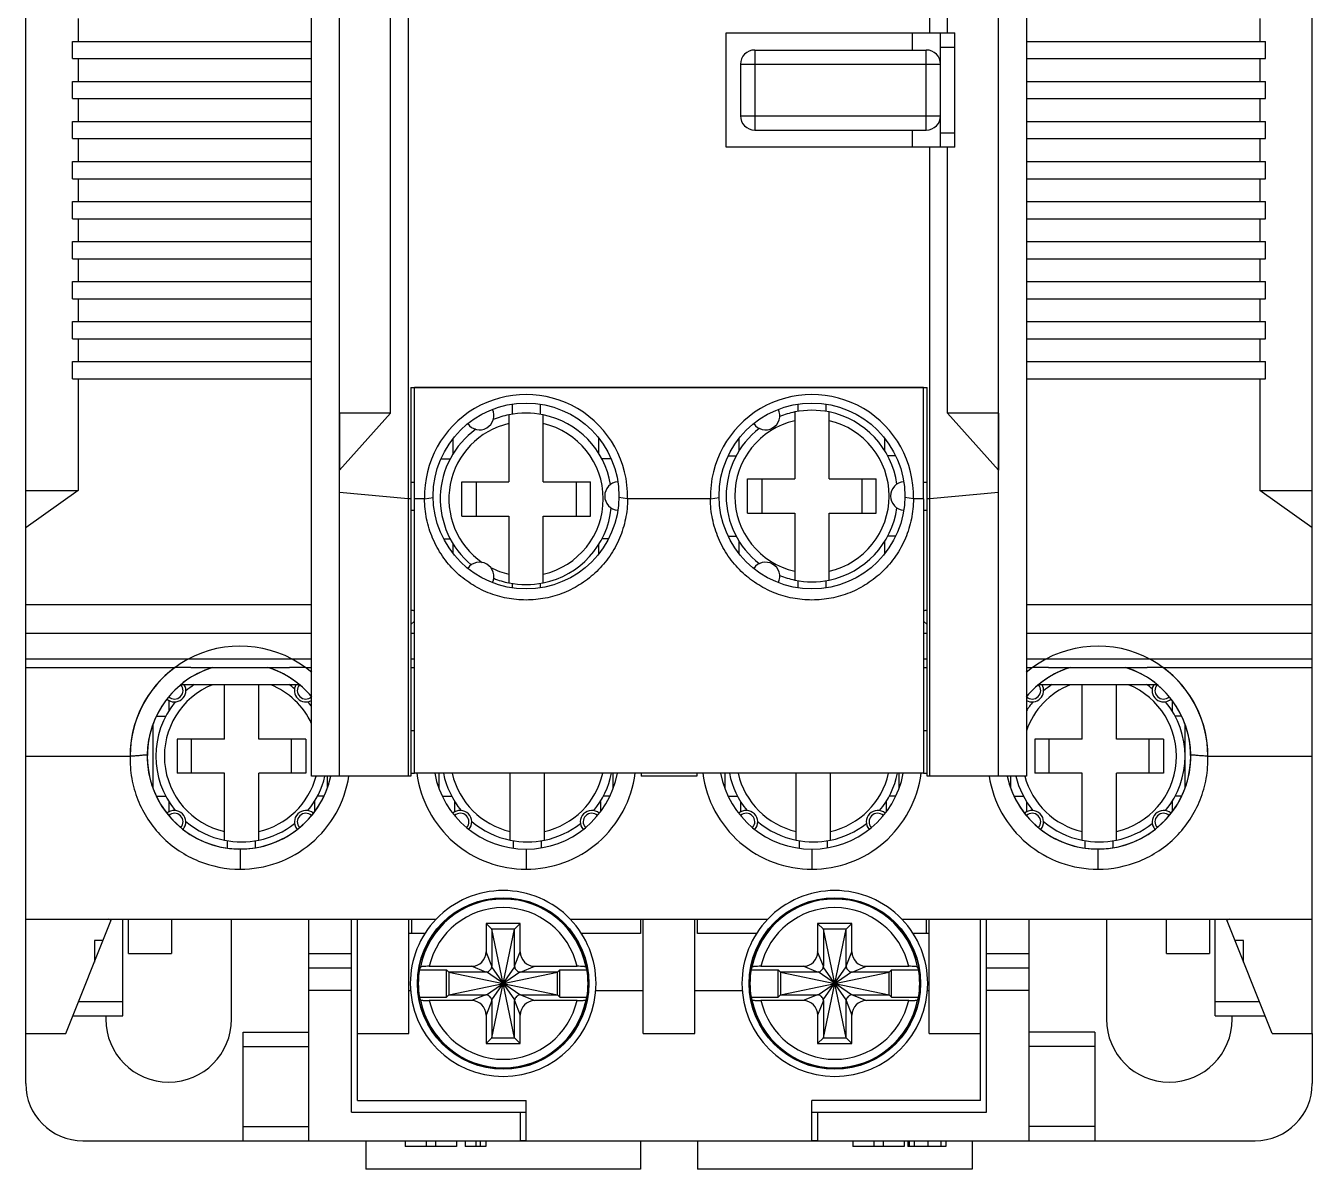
# Model space of a CAD drawing. Header units: millimetres. Extents: x 0 to 45, y 0 to 75.6.
# Drawn here: x 0 to 45, y 0 to 40 of the extents above; entities that cross this region are included whole.
import ezdxf

# ---------------------------------------------------------------- set-up
doc = ezdxf.new("R2010")
doc.units = ezdxf.units.MM
for name, color, linetype in [('6_ALL_SURFS', 7, 'Continuous'), ('BOBBIN_12_BL31', 7, 'Continuous'), ('CASE_AUX_UA_2_BL1', 7, 'Continuous'), ('CONTACT_FIXED_AU_2_BL42', 7, 'Continuous'), ('CONTACT_FIXED_AU_2_BL80', 7, 'Continuous'), ('COVER_AUX_MAIN_UA_2_BL29', 7, 'Continuous'), ('COVER_TOP_12_DOME_BL40', 7, 'Continuous'), ('COVER_TOP_12_EXP_BL41', 7, 'Continuous'), ('CROSSBAR_AUX_UA_2_BL33', 7, 'Continuous'), ('FRAME_LOWER_9_BL0', 7, 'Continuous'), ('FRAME_UPPER_9_BL45', 7, 'Continuous'), ('M35_LUG_BL46', 7, 'Continuous'), ('M35_LUG_BL75', 7, 'Continuous'), ('M35_LUG_SCREW_BL71', 7, 'Continuous'), ('M35_LUG_SCREW_BL72', 7, 'Continuous'), ('MAIN_COVER_12_BL77', 7, 'Continuous'), ('SCREW_M3L5_BL105', 7, 'Continuous'), ('SCREW_M3L5_BL115', 7, 'Continuous'), ('SCREW_M3L5_BL35', 7, 'Continuous'), ('SCREW_M3L5_BL37', 7, 'Continuous'), ('SCREW_M3L5_BL86', 7, 'Continuous'), ('SCREW_M3L5_BL98', 7, 'Continuous')]:
    doc.layers.add(name, color=color, linetype=linetype)

msp = doc.modelspace()

# ---------------------------------------------------------------- linework, layer by layer
at = {"layer": '6_ALL_SURFS', "color": 7, "linetype": 'Continuous'}
for p, q in [((34.025, 26.45), (32.247, 26.45)), ((34.025, 24.45), (32.247, 26.45)), ((34.025, 26.45), (34.025, 24.45))]:
    msp.add_line(p, q, dxfattribs=at)
at = {"layer": 'BOBBIN_12_BL31', "color": 7, "linetype": 'Continuous'}
for p, q in [((13.5, 8.25), (13.5, 8.75)), ((21.5, 8.75), (21.5, 8.25)), ((23.5, 8.25), (23.5, 8.75)), ((31.5, 8.75), (31.5, 8.25)), ((13.961, 8.25), (13.4, 8.25)), ((21.5, 8.25), (19.439, 8.25)), ((25.561, 8.25), (23.5, 8.25)), ((31.6, 8.25), (31.039, 8.25)), ((13.4, 6.25), (13.46, 6.25)), ((19.94, 6.25), (21.6, 6.25)), ((23.4, 6.25), (25.06, 6.25)), ((31.54, 6.25), (31.6, 6.25)), ((11.6, 2.4), (11.6, 4.75)), ((33.4, 2.4), (33.4, 4.75)), ((11.6, 2.4), (17.5, 2.4)), ((17.5, 1), (17.5, 2.4)), ((33.4, 2.4), (27.5, 2.4)), ((27.5, 1), (27.5, 2.4)), ((17.5, 1), (27.5, 1))]:
    msp.add_line(p, q, dxfattribs=at)
for centre in [(16.7, 6.5), (28.3, 6.5)]:
    msp.add_circle(centre, 3, dxfattribs=at)
for centre, start, end in [((16.7, 6.5), 136.1869, 180), ((16.7, 6.5), 0, 43.8131), ((28.3, 6.5), 136.1869, 180), ((28.3, 6.5), 0, 43.8131), ((16.7, 6.5), 180, 0), ((28.3, 6.5), 180, 0)]:
    msp.add_arc(centre, 3.25, start, end, dxfattribs=at)
at = {"layer": 'CASE_AUX_UA_2_BL1', "color": 7, "linetype": 'Continuous'}
for p, q in [((10, 13.75), (10, 61.75)), ((10.975, 13.75), (10.975, 61.75)), ((13.375, 61.75), (13.375, 13.75)), ((31.625, 39.75), (31.625, 61.75)), ((34.025, 13.75), (34.025, 61.75)), ((35, 61.75), (35, 13.75)), ((12.753, 26.45), (12.753, 49.05)), ((32.247, 39.75), (32.247, 49.05)), ((24.5, 35.75), (24.5, 39.75)), ((24.5, 39.75), (32.5, 39.75)), ((32.5, 35.75), (32.5, 39.75)), ((32, 39.25), (32.5, 39.25)), ((32, 36.25), (32.5, 36.25)), ((32.5, 35.75), (24.5, 35.75)), ((31.625, 13.75), (31.625, 35.75)), ((32.247, 26.45), (32.247, 35.75)), ((13.475, 27.35), (31.525, 27.35)), ((13.475, 27.35), (13.475, 13.75)), ((31.525, 13.75), (31.525, 27.35)), ((12.753, 26.45), (10.975, 26.45)), ((12.753, 26.45), (10.975, 24.45)), ((34.025, 26.45), (32.247, 26.45)), ((34.025, 24.45), (32.247, 26.45)), ((13.375, 23.45), (10.975, 23.677)), ((13.475, 23.45), (13.375, 23.45)), ((31.625, 23.45), (31.525, 23.45)), ((34.025, 23.677), (31.625, 23.45)), ((13.475, 19.05), (13.6, 19.172)), ((31.4, 19.172), (31.525, 19.05)), ((10.975, 13.75), (10, 13.75)), ((13.475, 13.75), (10.975, 13.75)), ((21.525, 13.85), (21.525, 13.75)), ((23.475, 13.75), (21.525, 13.75)), ((23.475, 13.85), (23.475, 13.75)), ((34.025, 13.75), (31.525, 13.75)), ((35, 13.75), (34.025, 13.75))]:
    msp.add_line(p, q, dxfattribs=at)
at = {"layer": 'CASE_AUX_UA_2_BL1', "color": 4, "linetype": 'Continuous'}
for p, q in [((10.975, 26.45), (10.975, 24.45)), ((34.025, 26.45), (34.025, 24.45))]:
    msp.add_line(p, q, dxfattribs=at)
at = {"layer": 'CONTACT_FIXED_AU_2_BL42', "color": 7, "linetype": 'Continuous'}
for p, q in [((13.475, 24.04), (13.6, 24.04)), ((13.475, 23.06), (13.6, 23.06))]:
    msp.add_line(p, q, dxfattribs=at)
msp.add_arc((13.6, 20.05), 0.5, -104.4819, -90, dxfattribs=at)
at = {"layer": 'CONTACT_FIXED_AU_2_BL80', "color": 7, "linetype": 'Continuous'}
for p, q in [((31.4, 24.04), (31.525, 24.04)), ((31.4, 23.06), (31.525, 23.06))]:
    msp.add_line(p, q, dxfattribs=at)
msp.add_arc((31.4, 20.05), 0.5, -90, -75.5181, dxfattribs=at)
at = {"layer": 'COVER_AUX_MAIN_UA_2_BL29', "color": 7, "linetype": 'Continuous'}
for p, q in [((31.4, 27.35), (13.6, 27.35)), ((13.6, 23.45), (13.6, 27.35)), ((31.4, 23.45), (31.4, 27.35)), ((13.951, 23.45), (13.6, 23.45)), ((13.6, 13.85), (13.6, 23.45)), ((13.951, 23.45), (14.25, 23.5)), ((21.049, 23.45), (20.75, 23.5)), ((23.951, 23.45), (21.049, 23.45)), ((23.951, 23.45), (24.25, 23.5)), ((31.049, 23.45), (30.75, 23.5)), ((31.4, 23.45), (31.049, 23.45)), ((31.4, 23.45), (31.4, 13.85)), ((13.475, 15.35), (13.6, 15.35)), ((31.4, 15.35), (31.525, 15.35)), ((13.475, 13.85), (13.6, 13.85)), ((31.4, 13.85), (13.6, 13.85)), ((31.4, 13.85), (31.525, 13.85))]:
    msp.add_line(p, q, dxfattribs=at)
for centre in [(17.5, 23.55), (27.5, 23.55)]:
    msp.add_circle(centre, 3.25, dxfattribs=at)
for centre, radius, start, end in [((17.5, 23.55), 3.55, -1.6142, -178.3858), ((27.5, 23.55), 3.55, -1.6142, -178.3858), ((15.875, 26.365), 0.5, -145.5883, 25.5883), ((25.875, 26.365), 0.5, -145.5883, 25.5883), ((20.75, 23.55), 0.5, 94.4117, -94.4117), ((30.75, 23.55), 0.5, 94.4117, -94.4117), ((15.875, 20.735), 0.5, -25.5883, 145.5883), ((25.875, 20.735), 0.5, -25.5883, 145.5883)]:
    msp.add_arc(centre, radius, start, end, dxfattribs=at)
for points, knots in [([(21.05, 23.45), (21.05, 23.216), (21.001, 22.745), (20.79, 22.065), (20.447, 21.44), (19.992, 20.901), (19.447, 20.466), (18.835, 20.149), (18.179, 19.955), (17.5, 19.89), (16.822, 19.955), (16.165, 20.148), (15.553, 20.466), (15.009, 20.9), (14.554, 21.44), (14.211, 22.064), (13.999, 22.744), (13.95, 23.216), (13.95, 23.45)], [0, 0, 0, 0, 0.063094, 0.127044, 0.191014, 0.25416, 0.316328, 0.377913, 0.439096, 0.499979, 0.56086, 0.622043, 0.683632, 0.745798, 0.808932, 0.872901, 0.93687, 1, 1, 1, 1]), ([(31.05, 23.45), (31.05, 23.216), (31.001, 22.745), (30.79, 22.065), (30.447, 21.44), (29.992, 20.901), (29.447, 20.466), (28.835, 20.149), (28.179, 19.955), (27.5, 19.89), (26.822, 19.955), (26.165, 20.148), (25.553, 20.466), (25.009, 20.9), (24.554, 21.44), (24.211, 22.064), (23.999, 22.744), (23.95, 23.216), (23.95, 23.45)], [0, 0, 0, 0, 0.063094, 0.127044, 0.191013, 0.25416, 0.316328, 0.377913, 0.439096, 0.499979, 0.56086, 0.622043, 0.683632, 0.745798, 0.808932, 0.872901, 0.93687, 1, 1, 1, 1])]:
    msp.add_open_spline(points, degree=3, knots=knots, dxfattribs=at)
at = {"layer": 'COVER_TOP_12_DOME_BL40', "color": 7, "linetype": 'Continuous'}
for p, q in [((0, 17.85), (0, 57.65)), ((45, 17.85), (45, 57.65)), ((1.838, 40.25), (1.838, 39.45)), ((43.162, 40.25), (43.162, 39.45)), ((1.638, 38.85), (1.638, 39.45)), ((1.638, 39.45), (10, 39.45)), ((35, 39.45), (43.362, 39.45)), ((43.362, 38.85), (43.362, 39.45)), ((1.638, 38.85), (10, 38.85)), ((1.838, 38.85), (1.838, 38.05)), ((35, 38.85), (43.362, 38.85)), ((43.162, 38.85), (43.162, 38.05)), ((1.638, 37.45), (1.638, 38.05)), ((1.638, 38.05), (10, 38.05)), ((35, 38.05), (43.362, 38.05)), ((43.362, 37.45), (43.362, 38.05)), ((1.638, 37.45), (10, 37.45)), ((1.838, 37.45), (1.838, 36.65)), ((35, 37.45), (43.362, 37.45)), ((43.162, 37.45), (43.162, 36.65)), ((1.638, 36.05), (1.638, 36.65)), ((1.638, 36.65), (10, 36.65)), ((35, 36.65), (43.362, 36.65)), ((43.362, 36.05), (43.362, 36.65)), ((1.638, 36.05), (10, 36.05)), ((1.838, 36.05), (1.838, 35.25)), ((35, 36.05), (43.362, 36.05)), ((43.162, 36.05), (43.162, 35.25)), ((1.638, 34.65), (1.638, 35.25)), ((1.638, 35.25), (10, 35.25)), ((35, 35.25), (43.362, 35.25)), ((43.362, 34.65), (43.362, 35.25)), ((1.638, 34.65), (10, 34.65)), ((1.838, 34.65), (1.838, 33.85)), ((35, 34.65), (43.362, 34.65)), ((43.162, 34.65), (43.162, 33.85)), ((1.638, 33.25), (1.638, 33.85)), ((1.638, 33.85), (10, 33.85)), ((35, 33.85), (43.362, 33.85)), ((43.362, 33.25), (43.362, 33.85)), ((1.638, 33.25), (10, 33.25)), ((1.838, 33.25), (1.838, 32.45)), ((35, 33.25), (43.362, 33.25)), ((43.162, 33.25), (43.162, 32.45)), ((1.638, 31.85), (1.638, 32.45)), ((1.638, 32.45), (10, 32.45)), ((35, 32.45), (43.362, 32.45)), ((43.362, 31.85), (43.362, 32.45)), ((1.638, 31.85), (10, 31.85)), ((1.838, 31.85), (1.838, 31.05)), ((35, 31.85), (43.362, 31.85)), ((43.162, 31.85), (43.162, 31.05)), ((1.638, 30.45), (1.638, 31.05)), ((1.638, 31.05), (10, 31.05)), ((35, 31.05), (43.362, 31.05)), ((43.362, 30.45), (43.362, 31.05)), ((1.638, 30.45), (10, 30.45)), ((1.838, 30.45), (1.838, 29.65)), ((35, 30.45), (43.362, 30.45)), ((43.162, 30.45), (43.162, 29.65)), ((1.638, 29.05), (1.638, 29.65)), ((1.638, 29.65), (10, 29.65)), ((35, 29.65), (43.362, 29.65)), ((43.362, 29.05), (43.362, 29.65)), ((1.638, 29.05), (10, 29.05)), ((1.838, 29.05), (1.838, 28.25)), ((35, 29.05), (43.362, 29.05)), ((43.162, 29.05), (43.162, 28.25)), ((1.638, 27.65), (1.638, 28.25)), ((1.638, 28.25), (10, 28.25)), ((35, 28.25), (43.362, 28.25)), ((43.362, 27.65), (43.362, 28.25)), ((1.638, 27.65), (10, 27.65)), ((1.838, 27.65), (1.838, 23.74)), ((35, 27.65), (43.362, 27.65)), ((43.162, 27.65), (43.162, 23.74)), ((0, 23.74), (1.838, 23.74)), ((1.838, 23.74), (0.014, 22.45)), ((43.162, 23.74), (45, 23.74)), ((44.986, 22.45), (43.162, 23.74)), ((0, 22.45), (0.014, 22.45)), ((44.986, 22.45), (45, 22.45)), ((0, 19.75), (10, 19.75)), ((35, 19.75), (45, 19.75)), ((0, 18.75), (10, 18.75)), ((13.475, 18.75), (13.6, 18.75)), ((31.4, 18.75), (31.525, 18.75)), ((35, 18.75), (45, 18.75)), ((0, 17.85), (10, 17.85)), ((5.771, 17.55), (9.229, 17.55)), ((13.475, 17.85), (13.6, 17.85)), ((31.4, 17.85), (31.525, 17.85)), ((35, 17.85), (45, 17.85)), ((35.771, 17.55), (39.229, 17.55))]:
    msp.add_line(p, q, dxfattribs=at)
at = {"layer": 'COVER_TOP_12_EXP_BL41', "color": 7, "linetype": 'Continuous'}
for p, q in [((0, 8.75), (0, 66.75)), ((45, 8.75), (45, 66.75)), ((1.838, 40.25), (1.838, 39.45)), ((43.162, 40.25), (43.162, 39.45)), ((1.638, 38.85), (1.638, 39.45)), ((1.638, 39.45), (10, 39.45)), ((35, 39.45), (43.362, 39.45)), ((43.362, 38.85), (43.362, 39.45)), ((1.638, 38.85), (10, 38.85)), ((1.838, 38.85), (1.838, 38.05)), ((35, 38.85), (43.362, 38.85)), ((43.162, 38.85), (43.162, 38.05)), ((1.638, 37.45), (1.638, 38.05)), ((1.638, 38.05), (10, 38.05)), ((35, 38.05), (43.362, 38.05)), ((43.362, 37.45), (43.362, 38.05)), ((1.638, 37.45), (10, 37.45)), ((1.838, 37.45), (1.838, 36.65)), ((35, 37.45), (43.362, 37.45)), ((43.162, 37.45), (43.162, 36.65)), ((1.638, 36.05), (1.638, 36.65)), ((1.638, 36.65), (10, 36.65)), ((35, 36.65), (43.362, 36.65)), ((43.362, 36.05), (43.362, 36.65)), ((1.638, 36.05), (10, 36.05)), ((1.838, 36.05), (1.838, 35.25)), ((35, 36.05), (43.362, 36.05)), ((43.162, 36.05), (43.162, 35.25)), ((1.638, 34.65), (1.638, 35.25)), ((1.638, 35.25), (10, 35.25)), ((35, 35.25), (43.362, 35.25)), ((43.362, 34.65), (43.362, 35.25)), ((1.638, 34.65), (10, 34.65)), ((1.838, 34.65), (1.838, 33.85)), ((35, 34.65), (43.362, 34.65)), ((43.162, 34.65), (43.162, 33.85)), ((1.638, 33.25), (1.638, 33.85)), ((1.638, 33.85), (10, 33.85)), ((35, 33.85), (43.362, 33.85)), ((43.362, 33.25), (43.362, 33.85)), ((1.638, 33.25), (10, 33.25)), ((1.838, 33.25), (1.838, 32.45)), ((35, 33.25), (43.362, 33.25)), ((43.162, 33.25), (43.162, 32.45)), ((1.638, 31.85), (1.638, 32.45)), ((1.638, 32.45), (10, 32.45)), ((35, 32.45), (43.362, 32.45)), ((43.362, 31.85), (43.362, 32.45)), ((1.638, 31.85), (10, 31.85)), ((1.838, 31.85), (1.838, 31.05)), ((35, 31.85), (43.362, 31.85)), ((43.162, 31.85), (43.162, 31.05)), ((1.638, 30.45), (1.638, 31.05)), ((1.638, 31.05), (10, 31.05)), ((35, 31.05), (43.362, 31.05)), ((43.362, 30.45), (43.362, 31.05)), ((1.638, 30.45), (10, 30.45)), ((1.838, 30.45), (1.838, 29.65)), ((35, 30.45), (43.362, 30.45)), ((43.162, 30.45), (43.162, 29.65)), ((1.638, 29.05), (1.638, 29.65)), ((1.638, 29.65), (10, 29.65)), ((35, 29.65), (43.362, 29.65)), ((43.362, 29.05), (43.362, 29.65)), ((1.638, 29.05), (10, 29.05)), ((1.838, 29.05), (1.838, 28.25)), ((35, 29.05), (43.362, 29.05)), ((43.162, 29.05), (43.162, 28.25)), ((1.638, 27.65), (1.638, 28.25)), ((1.638, 28.25), (10, 28.25)), ((35, 28.25), (43.362, 28.25)), ((43.362, 27.65), (43.362, 28.25)), ((1.638, 27.65), (10, 27.65)), ((1.838, 27.65), (1.838, 23.74)), ((35, 27.65), (43.362, 27.65)), ((43.162, 27.65), (43.162, 23.74)), ((0, 23.74), (1.838, 23.74)), ((1.838, 23.74), (0.014, 22.45)), ((43.162, 23.74), (45, 23.74)), ((44.986, 22.45), (43.162, 23.74)), ((0, 22.45), (0.014, 22.45)), ((44.986, 22.45), (45, 22.45)), ((0, 19.75), (10, 19.75)), ((35, 19.75), (45, 19.75)), ((0, 18.75), (10, 18.75)), ((13.475, 18.75), (13.6, 18.75)), ((31.4, 18.75), (31.525, 18.75)), ((35, 18.75), (45, 18.75)), ((0, 14.45), (3.65, 14.45)), ((41.35, 14.45), (45, 14.45)), ((7.5, 11.2), (7.5, 10.496)), ((17.5, 11.2), (17.5, 10.496)), ((27.5, 11.2), (27.5, 10.496)), ((37.5, 11.2), (37.5, 10.496)), ((0, 8.75), (14.355, 8.75)), ((19.045, 8.75), (25.955, 8.75)), ((30.645, 8.75), (45, 8.75))]:
    msp.add_line(p, q, dxfattribs=at)
for centre, radius, start, end in [((7.5, 14.45), 3.85, 49.4745, 180), ((37.5, 14.45), 3.85, 0, 130.5255), ((7.5, 14.45), 3.25, 107.4163, -12.4462), ((7.5, 14.45), 3.25, 39.6777, 72.5861), ((37.5, 14.45), 3.25, -167.5538, 72.5861), ((37.5, 14.45), 3.25, 107.4163, 140.3222), ((5.202, 16.748), 0.4, -131.4719, 30.41), ((9.798, 16.748), 0.4, 149.59, -59.6254), ((35.202, 16.748), 0.4, -120.3746, 30.41), ((39.798, 16.748), 0.4, 149.59, -48.5281), ((17.5, 14.45), 3.25, -169.3607, -10.6393), ((27.5, 14.45), 3.25, -169.3607, -10.6393), ((5.202, 12.152), 0.4, -41.4719, 131.4719), ((9.798, 12.152), 0.4, 48.5281, -138.5281), ((15.202, 12.152), 0.4, -41.4719, 131.4719), ((19.798, 12.152), 0.4, 48.5281, -138.5281), ((25.202, 12.152), 0.4, -41.4719, 131.4719), ((29.798, 12.152), 0.4, 48.5281, -138.5281), ((35.202, 12.152), 0.4, -41.4719, 131.4719), ((39.798, 12.152), 0.4, 48.5281, -138.5281), ((16.7, 6.5), 3.25, 43.8131, 136.1869), ((28.3, 6.5), 3.25, 43.8131, 136.1869)]:
    msp.add_arc(centre, radius, start, end, dxfattribs=at)
for points, knots in [([(3.651, 14.45), (3.644, 14.19), (3.683, 13.669), (3.896, 12.919), (4.254, 12.227), (4.744, 11.62), (5.347, 11.123), (6.244, 10.646), (7.006, 10.495), (7.5, 10.495)], [0, 0, 0, 0, 0.127093, 0.25336, 0.379108, 0.505408, 0.632332, 0.758299, 1, 1, 1, 1]), ([(4.25, 14.494), (4.2, 14.489), (4.1, 14.48), (3.951, 14.464), (3.8, 14.454), (3.7, 14.454), (3.65, 14.45)], [0, 0, 0, 0, 0.250267, 0.500533, 0.75034, 1, 1, 1, 1]), ([(37.5, 10.495), (37.994, 10.495), (38.757, 10.646), (39.654, 11.123), (40.256, 11.62), (40.746, 12.227), (41.104, 12.919), (41.317, 13.669), (41.356, 14.19), (41.349, 14.45)], [0, 0, 0, 0, 0.241783, 0.36776, 0.494663, 0.620928, 0.746653, 0.872915, 1, 1, 1, 1]), ([(41.35, 14.45), (41.3, 14.454), (41.2, 14.454), (41.05, 14.465), (40.9, 14.48), (40.8, 14.489), (40.75, 14.494)], [0, 0, 0, 0, 0.249665, 0.499478, 0.749738, 1, 1, 1, 1]), ([(7.5, 10.495), (7.938, 10.495), (8.839, 10.652), (10.035, 11.339), (10.927, 12.415), (11.233, 13.299), (11.304, 13.75)], [0, 0, 0, 0, 0.242398, 0.494772, 0.747642, 1, 1, 1, 1]), ([(13.682, 13.85), (13.742, 13.389), (14.033, 12.481), (14.925, 11.37), (16.136, 10.657), (17.054, 10.495), (17.5, 10.495)], [0, 0, 0, 0, 0.252461, 0.50521, 0.757637, 1, 1, 1, 1]), ([(17.5, 10.495), (17.946, 10.495), (18.864, 10.658), (20.076, 11.37), (20.967, 12.481), (21.258, 13.389), (21.318, 13.85)], [0, 0, 0, 0, 0.242447, 0.494877, 0.74756, 1, 1, 1, 1]), ([(23.682, 13.85), (23.742, 13.389), (24.033, 12.481), (24.925, 11.37), (26.136, 10.657), (27.054, 10.495), (27.5, 10.495)], [0, 0, 0, 0, 0.252461, 0.50521, 0.757637, 1, 1, 1, 1]), ([(27.5, 10.495), (27.946, 10.495), (28.864, 10.658), (30.076, 11.37), (30.967, 12.481), (31.258, 13.389), (31.318, 13.85)], [0, 0, 0, 0, 0.242447, 0.494877, 0.74756, 1, 1, 1, 1]), ([(33.696, 13.75), (33.767, 13.299), (34.073, 12.415), (34.966, 11.339), (36.161, 10.652), (37.062, 10.495), (37.5, 10.495)], [0, 0, 0, 0, 0.252381, 0.505318, 0.757687, 1, 1, 1, 1])]:
    msp.add_open_spline(points, degree=3, knots=knots, dxfattribs=at)
at = {"layer": 'CROSSBAR_AUX_UA_2_BL33', "color": 7, "linetype": 'Continuous'}
for p, q in [((31, 39.75), (31, 39.15)), ((32, 35.75), (32, 39.75)), ((25.5, 39.15), (25.5, 36.35)), ((25.5, 39.15), (31.5, 39.15)), ((31.5, 36.35), (31.5, 39.15)), ((25, 38.65), (25, 36.85)), ((25, 38.65), (32, 38.65)), ((25, 36.85), (32, 36.85)), ((25.5, 36.35), (31.5, 36.35)), ((31, 36.35), (31, 35.75))]:
    msp.add_line(p, q, dxfattribs=at)
for centre, start, end in [((25.5, 38.65), 90, 180), ((31.5, 38.65), 0, 90), ((25.5, 36.85), 180, -90), ((31.5, 36.85), -90, 0)]:
    msp.add_arc(centre, 0.5, start, end, dxfattribs=at)
at = {"layer": 'FRAME_LOWER_9_BL0', "color": 7, "linetype": 'Continuous'}
for p, q in [((3.6, 7.55), (3.6, 8.75)), ((5.1, 8.75), (5.1, 7.55)), ((7.2, 5.25), (7.2, 8.75)), ((9.9, 1), (9.9, 8.75)), ((11.4, 2), (11.4, 8.75)), ((33.6, 2), (33.6, 8.75)), ((35.1, 1), (35.1, 8.75)), ((37.8, 8.75), (37.8, 5.25)), ((39.9, 7.55), (39.9, 8.75)), ((41.4, 8.75), (41.4, 7.55)), ((3.6, 7.55), (5.1, 7.55)), ((9.9, 7.55), (11.4, 7.55)), ((33.6, 7.55), (35.1, 7.55)), ((39.9, 7.55), (41.4, 7.55)), ((9.9, 7.05), (11.4, 7.05)), ((33.6, 7.05), (35.1, 7.05)), ((11.4, 6.25), (9.9, 6.25)), ((35.1, 6.25), (33.6, 6.25)), ((2.8, 5.363), (2.8, 5.25)), ((42.2, 5.25), (42.2, 5.363)), ((0, 3), (0, 4.75)), ((7.6, 4.8), (9.9, 4.8)), ((7.6, 1), (7.6, 4.8)), ((37.4, 4.8), (35.1, 4.8)), ((37.4, 4.8), (37.4, 1)), ((45, 4.75), (45, 3)), ((7.6, 4.3), (9.9, 4.3)), ((37.4, 4.3), (35.1, 4.3)), ((11.4, 2), (17.5, 2)), ((17.3, 2), (17.3, 1)), ((27.5, 2), (33.6, 2)), ((27.7, 2), (27.7, 1)), ((7.6, 1.5), (9.9, 1.5)), ((37.4, 1.5), (35.1, 1.5)), ((2, 1), (17.5, 1)), ((11.9, 1), (11.9, 0)), ((13.273, 1), (13.273, 0.8)), ((14.003, 1), (14.003, 0.8)), ((14.336, 1), (14.336, 0.8)), ((15.066, 1), (15.066, 0.8)), ((15.376, 1), (15.376, 0.8)), ((15.742, 1), (15.742, 0.8)), ((15.893, 1), (15.893, 0.8)), ((16.099, 1), (16.099, 0.8)), ((21.5, 1), (21.5, 0)), ((23.5, 1), (23.5, 0)), ((27.5, 1), (43, 1)), ((28.933, 1), (28.933, 0.8)), ((29.663, 1), (29.663, 0.8)), ((29.996, 1), (29.996, 0.8)), ((30.726, 1), (30.726, 0.8)), ((30.85, 1), (30.85, 0.8)), ((30.9, 1), (30.9, 0.8)), ((31.074, 1), (31.074, 0.8)), ((31.549, 1), (31.549, 0.8)), ((32.009, 1), (32.009, 0.8)), ((32.184, 1), (32.184, 0.8)), ((33.1, 1), (33.1, 0)), ((15.066, 0.8), (13.273, 0.8)), ((16.099, 0.8), (15.376, 0.8)), ((30.726, 0.8), (28.933, 0.8)), ((32.184, 0.8), (30.85, 0.8)), ((21.5, 0), (11.9, 0)), ((33.1, 0), (23.5, 0))]:
    msp.add_line(p, q, dxfattribs=at)
for centre, radius, start, end in [((5, 5.25), 2.2, 180, 0), ((40, 5.25), 2.2, 180, 0), ((2, 3), 2, 180, -90), ((43, 3), 2, -90, 0)]:
    msp.add_arc(centre, radius, start, end, dxfattribs=at)
at = {"layer": 'FRAME_UPPER_9_BL45', "color": 7, "linetype": 'Continuous'}
for p, q in [((0, 4.75), (0, 8.75)), ((1.4, 4.75), (3, 8.75)), ((2.983, 8.708), (2.9, 8.75)), ((3.4, 5.363), (3.4, 8.75)), ((11.6, 4.75), (11.6, 8.75)), ((13.4, 4.75), (13.4, 8.75)), ((21.6, 4.75), (21.6, 8.75)), ((23.4, 4.75), (23.4, 8.75)), ((31.6, 4.75), (31.6, 8.75)), ((33.4, 4.75), (33.4, 8.75)), ((41.6, 5.363), (41.6, 8.75)), ((43.6, 4.75), (42, 8.75)), ((42.1, 8.75), (42.017, 8.708)), ((45, 4.75), (45, 8.75)), ((2.7, 8), (2.4, 8)), ((2.4, 8), (2.4, 7.25)), ((42.6, 8), (42.3, 8)), ((42.6, 7.25), (42.6, 8)), ((1.845, 5.863), (3.4, 5.863)), ((41.6, 5.863), (43.155, 5.863)), ((1.646, 5.363), (3.4, 5.363)), ((41.6, 5.363), (43.354, 5.363)), ((0, 4.75), (1.4, 4.75)), ((11.6, 4.75), (13.4, 4.75)), ((21.6, 4.75), (23.4, 4.75)), ((31.6, 4.75), (33.4, 4.75)), ((43.6, 4.75), (45, 4.75))]:
    msp.add_line(p, q, dxfattribs=at)
at = {"layer": 'FRAME_UPPER_9_BL45', "color": 40, "linetype": 'Continuous'}
for p, q in [((17.5, 1), (17.3, 1)), ((27.7, 1), (27.5, 1))]:
    msp.add_line(p, q, dxfattribs=at)
at = {"layer": 'M35_LUG_BL46', "color": 7, "linetype": 'Continuous'}
for p, q in [((29.956, 9), (29.922, 9)), ((29.956, 4), (29.922, 4))]:
    msp.add_line(p, q, dxfattribs=at)
at = {"layer": 'M35_LUG_BL75', "color": 7, "linetype": 'Continuous'}
for p, q in [((18.356, 9), (18.322, 9)), ((18.356, 4), (18.322, 4))]:
    msp.add_line(p, q, dxfattribs=at)
at = {"layer": 'M35_LUG_SCREW_BL71', "color": 7, "linetype": 'Continuous'}
for p, q in [((28.9, 8.6), (27.7, 8.6)), ((27.9, 8.4), (27.7, 8.6)), ((27.7, 8.6), (27.7, 7.605)), ((28.7, 8.4), (28.9, 8.6)), ((28.9, 7.605), (28.9, 8.6)), ((28.7, 8.4), (27.9, 8.4)), ((28.7, 4.6), (27.9, 8.4)), ((27.9, 8.4), (27.9, 7.102)), ((27.9, 4.6), (28.7, 8.4)), ((28.7, 7.102), (28.7, 8.4)), ((27.9, 7.102), (27.7, 7.605)), ((28.7, 7.102), (28.9, 7.605)), ((25.37, 6.98), (26.32, 6.98)), ((25.716, 7.1), (27.195, 7.1)), ((26.4, 6.9), (26.32, 6.98)), ((26.32, 6.02), (26.32, 6.98)), ((26.4, 6.1), (30.2, 6.9)), ((27.698, 6.9), (26.4, 6.9)), ((26.4, 6.9), (30.2, 6.1)), ((26.4, 6.9), (26.4, 6.1)), ((27.698, 6.9), (27.195, 7.1)), ((28.878, 6.098), (27.722, 6.902)), ((27.722, 6.098), (28.878, 6.902)), ((28.702, 5.922), (27.898, 7.078)), ((27.898, 5.922), (28.702, 7.078)), ((28.902, 6.9), (29.405, 7.1)), ((30.2, 6.9), (28.902, 6.9)), ((29.405, 7.1), (30.884, 7.1)), ((30.2, 6.9), (30.28, 6.98)), ((30.2, 6.1), (30.2, 6.9)), ((30.28, 6.98), (31.23, 6.98)), ((30.28, 6.02), (30.28, 6.98)), ((25.37, 6.02), (26.32, 6.02)), ((27.195, 5.9), (25.716, 5.9)), ((26.4, 6.1), (26.32, 6.02)), ((26.4, 6.1), (27.698, 6.1)), ((27.698, 6.1), (27.195, 5.9)), ((27.9, 5.898), (27.7, 5.395)), ((27.9, 5.898), (27.9, 4.6)), ((28.7, 5.898), (28.9, 5.395)), ((28.7, 4.6), (28.7, 5.898)), ((28.902, 6.1), (30.2, 6.1)), ((28.902, 6.1), (29.405, 5.9)), ((30.884, 5.9), (29.405, 5.9)), ((30.2, 6.1), (30.28, 6.02)), ((30.28, 6.02), (31.23, 6.02)), ((27.7, 5.395), (27.7, 4.4)), ((28.9, 4.4), (28.9, 5.395)), ((27.9, 4.6), (27.7, 4.4)), ((27.9, 4.6), (28.7, 4.6)), ((28.7, 4.6), (28.9, 4.4)), ((27.7, 4.4), (28.9, 4.4))]:
    msp.add_line(p, q, dxfattribs=at)
msp.add_circle((28.3, 6.5), 2.986, dxfattribs=at)
for radius, start, end in [(2.953, 11.1405, 168.8595), (2.653, 13.0719, 166.9281), (2.969, 170.6948, -170.6948), (2.969, -9.3052, 9.3052), (2.953, -168.8595, -11.1405), (2.653, -166.9281, -13.0719)]:
    msp.add_arc((28.3, 6.5), radius, start, end, dxfattribs=at)
for centre, major_axis, ratio, start_param, end_param in [((27.161, 7.639), (-0.393, 0.393), 0.939231, 2.387521, 3.895664), ((29.439, 7.639), (0.393, 0.393), 0.939231, 2.387521, 3.895664), ((28.3, 5.95), (0, 3.148), 0.984648, 1.207061, 1.237654), ((27.529, 7.357), (-0.245, 0.438), 0.531052, 2.852776, 2.937533), ((27.443, 7.271), (0.438, -0.245), 0.531052, 0.20406, 0.288816), ((29.157, 7.271), (0.438, 0.245), 0.531052, 2.852776, 2.937533), ((29.071, 7.357), (0.245, 0.438), 0.531052, 3.345652, 3.430409), ((28.3, 5.95), (0, 3.148), 0.984648, 5.045532, 5.076124), ((28.3, 7.05), (0, 3.148), 0.984648, 1.903939, 1.934532), ((27.161, 5.361), (-0.393, -0.393), 0.939231, 2.387521, 3.895664), ((27.529, 5.643), (0.245, 0.438), 0.531052, 0.20406, 0.288816), ((27.443, 5.729), (0.438, 0.245), 0.531052, 5.994369, 6.079126), ((29.157, 5.729), (0.438, -0.245), 0.531052, 3.345652, 3.430409), ((29.071, 5.643), (-0.245, 0.438), 0.531052, 5.994369, 6.079126), ((29.439, 5.361), (0.393, -0.393), 0.939231, 2.387521, 3.895664), ((28.3, 7.05), (0, 3.148), 0.984648, 4.348653, 4.379246)]:
    msp.add_ellipse(centre, major_axis=major_axis, ratio=ratio, start_param=start_param, end_param=end_param, dxfattribs=at)
for points, knots in [([(25.716, 7.1), (25.677, 7.1), (25.605, 7.099), (25.52, 7.094), (25.464, 7.088), (25.433, 7.083), (25.415, 7.078), (25.404, 7.074), (25.403, 7.071)], [0, 0, 0, 0, 0.36655, 0.683486, 0.80823, 0.904224, 0.968327, 1, 1, 1, 1]), ([(31.197, 7.071), (31.196, 7.074), (31.185, 7.078), (31.167, 7.083), (31.136, 7.088), (31.08, 7.094), (30.995, 7.099), (30.923, 7.1), (30.884, 7.1)], [0, 0, 0, 0, 0.031673, 0.095776, 0.19177, 0.316514, 0.63345, 1, 1, 1, 1]), ([(25.403, 5.929), (25.404, 5.926), (25.415, 5.922), (25.433, 5.917), (25.464, 5.912), (25.52, 5.906), (25.605, 5.901), (25.677, 5.9), (25.716, 5.9)], [0, 0, 0, 0, 0.031673, 0.095776, 0.19177, 0.316514, 0.63345, 1, 1, 1, 1]), ([(30.884, 5.9), (30.923, 5.9), (30.995, 5.901), (31.08, 5.906), (31.136, 5.912), (31.167, 5.917), (31.185, 5.922), (31.196, 5.926), (31.197, 5.929)], [0, 0, 0, 0, 0.36655, 0.683486, 0.80823, 0.904224, 0.968327, 1, 1, 1, 1])]:
    msp.add_open_spline(points, degree=3, knots=knots, dxfattribs=at)
for points in [[(27.722, 6.902), (27.765, 6.908), (27.849, 6.951), (27.892, 7.035), (27.898, 7.078)], [(28.702, 7.078), (28.708, 7.035), (28.751, 6.951), (28.835, 6.908), (28.878, 6.902)], [(27.898, 5.922), (27.892, 5.965), (27.849, 6.049), (27.765, 6.092), (27.722, 6.098)], [(28.878, 6.098), (28.835, 6.092), (28.751, 6.049), (28.708, 5.965), (28.702, 5.922)]]:
    msp.add_open_spline(points, degree=3, dxfattribs=at)
at = {"layer": 'M35_LUG_SCREW_BL72', "color": 7, "linetype": 'Continuous'}
for p, q in [((17.3, 8.6), (16.1, 8.6)), ((16.3, 8.4), (16.1, 8.6)), ((16.1, 8.6), (16.1, 7.605)), ((17.1, 8.4), (17.3, 8.6)), ((17.3, 7.605), (17.3, 8.6)), ((17.1, 8.4), (16.3, 8.4)), ((17.1, 4.6), (16.3, 8.4)), ((16.3, 8.4), (16.3, 7.102)), ((16.3, 4.6), (17.1, 8.4)), ((17.1, 7.102), (17.1, 8.4)), ((16.3, 7.102), (16.1, 7.605)), ((17.1, 7.102), (17.3, 7.605)), ((13.77, 6.98), (14.72, 6.98)), ((14.116, 7.1), (15.595, 7.1)), ((14.8, 6.9), (14.72, 6.98)), ((14.72, 6.02), (14.72, 6.98)), ((16.098, 6.9), (14.8, 6.9)), ((14.8, 6.9), (18.6, 6.1)), ((14.8, 6.1), (18.6, 6.9)), ((14.8, 6.9), (14.8, 6.1)), ((16.098, 6.9), (15.595, 7.1)), ((17.278, 6.098), (16.122, 6.902)), ((16.122, 6.098), (17.278, 6.902)), ((17.102, 5.922), (16.298, 7.078)), ((16.298, 5.922), (17.102, 7.078)), ((17.302, 6.9), (17.805, 7.1)), ((18.6, 6.9), (17.302, 6.9)), ((17.805, 7.1), (19.284, 7.1)), ((18.6, 6.9), (18.68, 6.98)), ((18.6, 6.1), (18.6, 6.9)), ((18.68, 6.98), (19.63, 6.98)), ((18.68, 6.02), (18.68, 6.98)), ((13.77, 6.02), (14.72, 6.02)), ((15.595, 5.9), (14.116, 5.9)), ((14.8, 6.1), (14.72, 6.02)), ((14.8, 6.1), (16.098, 6.1)), ((16.098, 6.1), (15.595, 5.9)), ((16.3, 5.898), (16.1, 5.395)), ((16.3, 5.898), (16.3, 4.6)), ((17.1, 5.898), (17.3, 5.395)), ((17.1, 4.6), (17.1, 5.898)), ((17.302, 6.1), (18.6, 6.1)), ((17.302, 6.1), (17.805, 5.9)), ((19.284, 5.9), (17.805, 5.9)), ((18.6, 6.1), (18.68, 6.02)), ((18.68, 6.02), (19.63, 6.02)), ((16.1, 5.395), (16.1, 4.4)), ((17.3, 4.4), (17.3, 5.395)), ((16.3, 4.6), (16.1, 4.4)), ((16.3, 4.6), (17.1, 4.6)), ((17.1, 4.6), (17.3, 4.4)), ((16.1, 4.4), (17.3, 4.4))]:
    msp.add_line(p, q, dxfattribs=at)
msp.add_circle((16.7, 6.5), 2.986, dxfattribs=at)
for radius, start, end in [(2.953, 11.1405, 168.8595), (2.653, 13.0719, 166.9281), (2.969, 170.6948, -170.6948), (2.969, -9.3052, 9.3052), (2.953, -168.8595, -11.1405), (2.653, -166.9281, -13.0719)]:
    msp.add_arc((16.7, 6.5), radius, start, end, dxfattribs=at)
for centre, major_axis, ratio, start_param, end_param in [((15.561, 7.639), (-0.393, 0.393), 0.939231, 2.387521, 3.895664), ((17.839, 7.639), (0.393, 0.393), 0.939231, 2.387521, 3.895664), ((16.7, 5.95), (0, 3.148), 0.984648, 1.207061, 1.237654), ((15.929, 7.357), (-0.245, 0.438), 0.531052, 2.852776, 2.937533), ((15.843, 7.271), (0.438, -0.245), 0.531052, 0.20406, 0.288816), ((17.557, 7.271), (0.438, 0.245), 0.531052, 2.852776, 2.937533), ((17.471, 7.357), (0.245, 0.438), 0.531052, 3.345652, 3.430409), ((16.7, 5.95), (0, 3.148), 0.984648, 5.045532, 5.076124), ((16.7, 7.05), (0, 3.148), 0.984648, 1.903939, 1.934532), ((15.561, 5.361), (-0.393, -0.393), 0.939231, 2.387521, 3.895664), ((15.929, 5.643), (0.245, 0.438), 0.531052, 0.20406, 0.288816), ((15.843, 5.729), (0.438, 0.245), 0.531052, 5.994369, 6.079126), ((17.557, 5.729), (0.438, -0.245), 0.531052, 3.345652, 3.430409), ((17.471, 5.643), (-0.245, 0.438), 0.531052, 5.994369, 6.079126), ((17.839, 5.361), (0.393, -0.393), 0.939231, 2.387521, 3.895664), ((16.7, 7.05), (0, 3.148), 0.984648, 4.348653, 4.379246)]:
    msp.add_ellipse(centre, major_axis=major_axis, ratio=ratio, start_param=start_param, end_param=end_param, dxfattribs=at)
for points, knots in [([(14.116, 7.1), (14.077, 7.1), (14.005, 7.099), (13.92, 7.094), (13.864, 7.088), (13.833, 7.083), (13.815, 7.078), (13.804, 7.074), (13.803, 7.071)], [0, 0, 0, 0, 0.36655, 0.683486, 0.80823, 0.904224, 0.968327, 1, 1, 1, 1]), ([(19.597, 7.071), (19.596, 7.074), (19.585, 7.078), (19.567, 7.083), (19.536, 7.088), (19.48, 7.094), (19.395, 7.099), (19.323, 7.1), (19.284, 7.1)], [0, 0, 0, 0, 0.031673, 0.095776, 0.19177, 0.316514, 0.63345, 1, 1, 1, 1]), ([(13.803, 5.929), (13.804, 5.926), (13.815, 5.922), (13.833, 5.917), (13.864, 5.912), (13.92, 5.906), (14.005, 5.901), (14.077, 5.9), (14.116, 5.9)], [0, 0, 0, 0, 0.031673, 0.095776, 0.19177, 0.316514, 0.63345, 1, 1, 1, 1]), ([(19.284, 5.9), (19.323, 5.9), (19.395, 5.901), (19.48, 5.906), (19.536, 5.912), (19.567, 5.917), (19.585, 5.922), (19.596, 5.926), (19.597, 5.929)], [0, 0, 0, 0, 0.36655, 0.683486, 0.80823, 0.904224, 0.968327, 1, 1, 1, 1])]:
    msp.add_open_spline(points, degree=3, knots=knots, dxfattribs=at)
for points in [[(16.122, 6.902), (16.165, 6.908), (16.249, 6.951), (16.292, 7.035), (16.298, 7.078)], [(17.102, 7.078), (17.108, 7.035), (17.151, 6.951), (17.235, 6.908), (17.278, 6.902)], [(16.298, 5.922), (16.292, 5.965), (16.249, 6.049), (16.165, 6.092), (16.122, 6.098)], [(17.278, 6.098), (17.235, 6.092), (17.151, 6.049), (17.108, 5.965), (17.102, 5.922)]]:
    msp.add_open_spline(points, degree=3, dxfattribs=at)
at = {"layer": 'MAIN_COVER_12_BL77', "color": 7, "linetype": 'Continuous'}
for p, q in [((0, 8.75), (0, 17.55)), ((0, 17.55), (5.217, 17.55)), ((5.771, 17.55), (5.217, 17.55)), ((9.783, 17.55), (9.229, 17.55)), ((9.783, 17.55), (10, 17.55)), ((13.475, 17.55), (13.6, 17.55)), ((31.4, 17.55), (31.525, 17.55)), ((35, 17.55), (35.217, 17.55)), ((35.771, 17.55), (35.217, 17.55)), ((39.783, 17.55), (39.229, 17.55)), ((39.783, 17.55), (45, 17.55)), ((45, 8.75), (45, 17.55)), ((9.576, 16.95), (5.424, 16.95)), ((39.576, 16.95), (35.424, 16.95)), ((4.45, 15.573), (4.45, 13.328)), ((40.55, 13.328), (40.55, 15.573)), ((0, 14.45), (3.65, 14.45)), ((41.35, 14.45), (45, 14.45)), ((10.55, 13.328), (10.55, 13.75)), ((14.45, 13.85), (14.45, 13.328)), ((20.55, 13.328), (20.55, 13.85)), ((24.45, 13.85), (24.45, 13.328)), ((30.55, 13.328), (30.55, 13.85)), ((34.45, 13.75), (34.45, 13.328)), ((7.5, 11.2), (7.5, 10.496)), ((17.5, 11.2), (17.5, 10.496)), ((27.5, 11.2), (27.5, 10.496)), ((37.5, 11.2), (37.5, 10.496)), ((0, 8.75), (14.355, 8.75)), ((19.045, 8.75), (25.955, 8.75)), ((30.645, 8.75), (45, 8.75))]:
    msp.add_line(p, q, dxfattribs=at)
for centre, radius, start, end in [((7.5, 14.45), 3.85, 126.371, 180), ((7.5, 14.45), 3.25, 107.8609, 179.2229), ((7.5, 14.45), 3.25, 39.6969, 72.1172), ((7.5, 14.45), 3.85, 49.492, 53.629), ((37.5, 14.45), 3.85, 126.371, 130.508), ((37.5, 14.45), 3.25, 107.8609, 140.303), ((37.5, 14.45), 3.25, 0.7781, 72.1172), ((37.5, 14.45), 3.85, 0, 53.629), ((5.202, 16.748), 0.3, -132.3546, 42.3546), ((9.798, 16.748), 0.3, 137.6454, -47.6454), ((35.202, 16.748), 0.3, -132.3546, 42.3546), ((39.798, 16.748), 0.3, 137.6454, -47.6454), ((7.5, 14.45), 3.25, 179.2229, -12.4462), ((37.5, 14.45), 3.25, -167.5538, 0.7781), ((17.5, 14.45), 3.25, -169.3607, -10.6393), ((27.5, 14.45), 3.25, -169.3607, -10.6393), ((5.202, 12.152), 0.3, -42.3546, 132.3546), ((9.798, 12.152), 0.3, 47.6454, -137.6454), ((15.202, 12.152), 0.3, -42.3546, 132.3546), ((19.798, 12.152), 0.3, 47.6454, -137.6454), ((25.202, 12.152), 0.3, -42.3546, 132.3546), ((29.798, 12.152), 0.3, 47.6454, -137.6454), ((35.202, 12.152), 0.3, -42.3546, 132.3546), ((39.798, 12.152), 0.3, 47.6454, -137.6454), ((16.7, 6.5), 3.25, 43.8131, 136.1869), ((28.3, 6.5), 3.25, 43.8131, 136.1869)]:
    msp.add_arc(centre, radius, start, end, dxfattribs=at)
for points, knots in [([(3.651, 14.45), (3.644, 14.19), (3.683, 13.669), (3.896, 12.919), (4.254, 12.227), (4.744, 11.62), (5.347, 11.123), (6.244, 10.646), (7.006, 10.495), (7.5, 10.495)], [0, 0, 0, 0, 0.127093, 0.25336, 0.379108, 0.505408, 0.632332, 0.758299, 1, 1, 1, 1]), ([(4.25, 14.494), (4.2, 14.489), (4.1, 14.48), (3.951, 14.464), (3.8, 14.454), (3.7, 14.454), (3.65, 14.45)], [0, 0, 0, 0, 0.250267, 0.500533, 0.75034, 1, 1, 1, 1]), ([(37.5, 10.495), (37.994, 10.495), (38.757, 10.646), (39.654, 11.123), (40.256, 11.62), (40.746, 12.227), (41.104, 12.919), (41.317, 13.669), (41.356, 14.19), (41.349, 14.45)], [0, 0, 0, 0, 0.241783, 0.36776, 0.494663, 0.620928, 0.746653, 0.872915, 1, 1, 1, 1]), ([(41.35, 14.45), (41.3, 14.454), (41.2, 14.454), (41.05, 14.465), (40.9, 14.48), (40.8, 14.489), (40.75, 14.494)], [0, 0, 0, 0, 0.249665, 0.499478, 0.749738, 1, 1, 1, 1]), ([(7.5, 10.495), (7.938, 10.495), (8.839, 10.652), (10.035, 11.339), (10.927, 12.415), (11.233, 13.299), (11.304, 13.75)], [0, 0, 0, 0, 0.242398, 0.494772, 0.747642, 1, 1, 1, 1]), ([(13.682, 13.85), (13.742, 13.389), (14.033, 12.481), (14.925, 11.37), (16.136, 10.657), (17.054, 10.495), (17.5, 10.495)], [0, 0, 0, 0, 0.252461, 0.50521, 0.757637, 1, 1, 1, 1]), ([(17.5, 10.495), (17.946, 10.495), (18.864, 10.658), (20.076, 11.37), (20.967, 12.481), (21.258, 13.389), (21.318, 13.85)], [0, 0, 0, 0, 0.242447, 0.494877, 0.74756, 1, 1, 1, 1]), ([(23.682, 13.85), (23.742, 13.389), (24.033, 12.481), (24.925, 11.37), (26.136, 10.657), (27.054, 10.495), (27.5, 10.495)], [0, 0, 0, 0, 0.252461, 0.50521, 0.757637, 1, 1, 1, 1]), ([(27.5, 10.495), (27.946, 10.495), (28.864, 10.658), (30.076, 11.37), (30.967, 12.481), (31.258, 13.389), (31.318, 13.85)], [0, 0, 0, 0, 0.242447, 0.494877, 0.74756, 1, 1, 1, 1]), ([(33.696, 13.75), (33.767, 13.299), (34.073, 12.415), (34.966, 11.339), (36.161, 10.652), (37.062, 10.495), (37.5, 10.495)], [0, 0, 0, 0, 0.252381, 0.505318, 0.757687, 1, 1, 1, 1])]:
    msp.add_open_spline(points, degree=3, knots=knots, dxfattribs=at)
at = {"layer": 'SCREW_M3L5_BL105', "color": 7, "linetype": 'Continuous'}
for p, q in [((26.95, 11.511), (26.95, 13.85)), ((28.15, 11.511), (28.15, 13.85)), ((24.568, 13.05), (24.898, 13.05)), ((30.432, 13.05), (30.202, 13.05)), ((25, 12.87), (25, 12.496)), ((30.1, 12.87), (30.1, 12.502)), ((27.059, 11.231), (27.059, 11.491)), ((28.041, 11.247), (28.041, 11.491))]:
    msp.add_line(p, q, dxfattribs=at)
for radius, start, end in [(3, -168.4626, -140.6946), (2.7, -167.1553, -102.8398), (2.7, -77.1602, -12.8447), (3, -39.4324, -11.5374), (3, -130.5309, -101.537), (3, -78.463, -51.8281), (3, -101.537, -78.463)]:
    msp.add_arc((27.55, 14.45), radius, start, end, dxfattribs=at)
at = {"layer": 'SCREW_M3L5_BL115', "color": 7, "linetype": 'Continuous'}
for p, q in [((36.95, 15.05), (36.95, 16.95)), ((38.15, 15.05), (38.15, 16.95)), ((40.1, 16.397), (40.1, 16.03)), ((40.432, 15.85), (40.202, 15.85)), ((36.95, 15.05), (35.3, 15.05)), ((35.3, 15.05), (35.3, 13.85)), ((35.8, 13.85), (35.8, 15.05)), ((39.8, 15.05), (38.15, 15.05)), ((39.3, 13.85), (39.3, 15.05)), ((39.8, 15.05), (39.8, 13.85)), ((36.95, 13.85), (35.3, 13.85)), ((36.95, 11.511), (36.95, 13.85)), ((39.8, 13.85), (38.15, 13.85)), ((38.15, 11.511), (38.15, 13.85)), ((34.568, 13.05), (34.898, 13.05)), ((40.432, 13.05), (40.202, 13.05)), ((35, 12.87), (35, 12.496)), ((40.1, 12.87), (40.1, 12.502)), ((37.059, 11.231), (37.059, 11.491)), ((38.041, 11.247), (38.041, 11.491))]:
    msp.add_line(p, q, dxfattribs=at)
for radius, start, end in [(2.7, 112.1616, 160.847), (3, 123.5226, 130.5126), (2.7, -77.1602, 67.8384), (3, 51.8316, 56.4774), (3, 140.6946, 148.2188), (3, -39.4324, 39.4324), (3, -166.5026, -140.6946), (2.7, -164.9706, -102.8398), (3, -130.5309, -101.537), (3, -78.463, -51.8281), (3, -101.537, -78.463)]:
    msp.add_arc((37.55, 14.45), radius, start, end, dxfattribs=at)
at = {"layer": 'SCREW_M3L5_BL35', "color": 7, "linetype": 'Continuous'}
for p, q in [((17.009, 26.762), (17.009, 26.409)), ((17.991, 26.762), (17.991, 26.409)), ((16.9, 26.389), (16.9, 24.05)), ((18.1, 24.05), (18.1, 26.389)), ((14.95, 25.03), (14.95, 25.564)), ((20.05, 25.03), (20.05, 25.564)), ((14.523, 24.85), (14.848, 24.85)), ((20.477, 24.85), (20.152, 24.85)), ((15.25, 24.05), (16.9, 24.05)), ((15.25, 22.85), (15.25, 24.05)), ((15.75, 24.05), (15.75, 22.85)), ((18.1, 24.05), (19.75, 24.05)), ((19.25, 24.05), (19.25, 22.85)), ((19.75, 22.85), (19.75, 24.05)), ((15.25, 22.85), (16.9, 22.85)), ((16.9, 22.85), (16.9, 20.511)), ((18.1, 22.85), (19.75, 22.85)), ((18.1, 20.511), (18.1, 22.85)), ((14.618, 22.05), (14.848, 22.05)), ((20.382, 22.05), (20.152, 22.05)), ((14.95, 21.537), (14.95, 21.87)), ((20.05, 21.537), (20.05, 21.87)), ((17.009, 20.491), (17.009, 20.338)), ((17.991, 20.491), (17.991, 20.338))]:
    msp.add_line(p, q, dxfattribs=at)
for radius, start, end in [(3, 101.537, 112.4814), (3, 78.463, 101.537), (3, 9.6743, 78.463), (3, 125.8132, -129.6827), (2.7, 102.8398, -124.5111), (2.7, -77.1602, 77.1602), (3, -78.463, -6.1612), (2.7, -117.3085, -102.8398), (3, -112.1236, -101.537), (3, -101.537, -78.463)]:
    msp.add_arc((17.5, 23.45), radius, start, end, dxfattribs=at)
at = {"layer": 'SCREW_M3L5_BL37', "color": 7, "linetype": 'Continuous'}
for p, q in [((27.009, 26.762), (27.009, 26.509)), ((27.991, 26.762), (27.991, 26.509)), ((26.9, 26.489), (26.9, 24.15)), ((28.1, 24.15), (28.1, 26.489)), ((24.95, 25.13), (24.95, 25.564)), ((30.05, 25.13), (30.05, 25.564)), ((24.567, 24.95), (24.848, 24.95)), ((30.433, 24.95), (30.152, 24.95)), ((25.25, 24.15), (26.9, 24.15)), ((25.25, 22.95), (25.25, 24.15)), ((25.75, 24.15), (25.75, 22.95)), ((28.1, 24.15), (29.75, 24.15)), ((29.25, 24.15), (29.25, 22.95)), ((29.75, 22.95), (29.75, 24.15)), ((25.25, 22.95), (26.9, 22.95)), ((26.9, 22.95), (26.9, 20.611)), ((28.1, 22.95), (29.75, 22.95)), ((28.1, 20.611), (28.1, 22.95)), ((24.568, 22.15), (24.848, 22.15)), ((30.432, 22.15), (30.152, 22.15)), ((24.95, 21.537), (24.95, 21.97)), ((30.05, 21.537), (30.05, 21.97)), ((27.009, 20.591), (27.009, 20.338)), ((27.991, 20.591), (27.991, 20.338))]:
    msp.add_line(p, q, dxfattribs=at)
for radius, start, end in [(3, 78.463, 101.537), (2.7, 102.8398, -102.8398), (3, 101.537, 112.0658), (3, 7.9355, 78.463), (2.7, -77.1602, 77.1602), (3, 127.9403, -127.9334), (3, -78.463, -7.9355), (3, -112.0658, -101.537), (3, -101.537, -78.463)]:
    msp.add_arc((27.5, 23.55), radius, start, end, dxfattribs=at)
at = {"layer": 'SCREW_M3L5_BL86', "color": 7, "linetype": 'Continuous'}
for p, q in [((6.95, 15.05), (6.95, 16.95)), ((8.15, 15.05), (8.15, 16.95)), ((5, 16.404), (5, 16.03)), ((4.568, 15.85), (4.898, 15.85)), ((6.95, 15.05), (5.3, 15.05)), ((5.3, 15.05), (5.3, 13.85)), ((5.8, 13.85), (5.8, 15.05)), ((9.8, 15.05), (8.15, 15.05)), ((9.3, 13.85), (9.3, 15.05)), ((9.8, 15.05), (9.8, 13.85)), ((6.95, 13.85), (5.3, 13.85)), ((6.95, 11.511), (6.95, 13.85)), ((9.8, 13.85), (8.15, 13.85)), ((8.15, 11.511), (8.15, 13.85)), ((4.568, 13.05), (4.898, 13.05)), ((10.432, 13.05), (10.202, 13.05)), ((5, 12.87), (5, 12.496)), ((10.1, 12.87), (10.1, 12.502)), ((7.059, 11.231), (7.059, 11.491)), ((8.041, 11.247), (8.041, 11.491))]:
    msp.add_line(p, q, dxfattribs=at)
for radius, start, end in [(2.7, 112.1616, -102.8398), (3, 123.5226, 130.5309), (2.7, 24.8112, 67.8384), (3, 51.8316, 56.4774), (3, 140.6946, -140.6946), (3, 35.2285, 39.4324), (2.7, -77.1602, -15.0294), (3, -39.4324, -13.4974), (3, -130.5309, -101.537), (3, -78.463, -51.8281), (3, -101.537, -78.463)]:
    msp.add_arc((7.55, 14.45), radius, start, end, dxfattribs=at)
at = {"layer": 'SCREW_M3L5_BL98', "color": 7, "linetype": 'Continuous'}
for p, q in [((16.95, 11.511), (16.95, 13.85)), ((18.15, 11.511), (18.15, 13.85)), ((14.568, 13.05), (14.898, 13.05)), ((20.432, 13.05), (20.202, 13.05)), ((15, 12.87), (15, 12.496)), ((20.1, 12.87), (20.1, 12.502)), ((17.059, 11.231), (17.059, 11.491)), ((18.041, 11.247), (18.041, 11.491))]:
    msp.add_line(p, q, dxfattribs=at)
for radius, start, end in [(3, -168.4626, -140.6946), (2.7, -167.1553, -102.8398), (2.7, -77.1602, -12.8447), (3, -39.4324, -11.5374), (3, -130.5309, -101.537), (3, -78.463, -51.8281), (3, -101.537, -78.463)]:
    msp.add_arc((17.55, 14.45), radius, start, end, dxfattribs=at)

doc.saveas('drawing.dxf')
